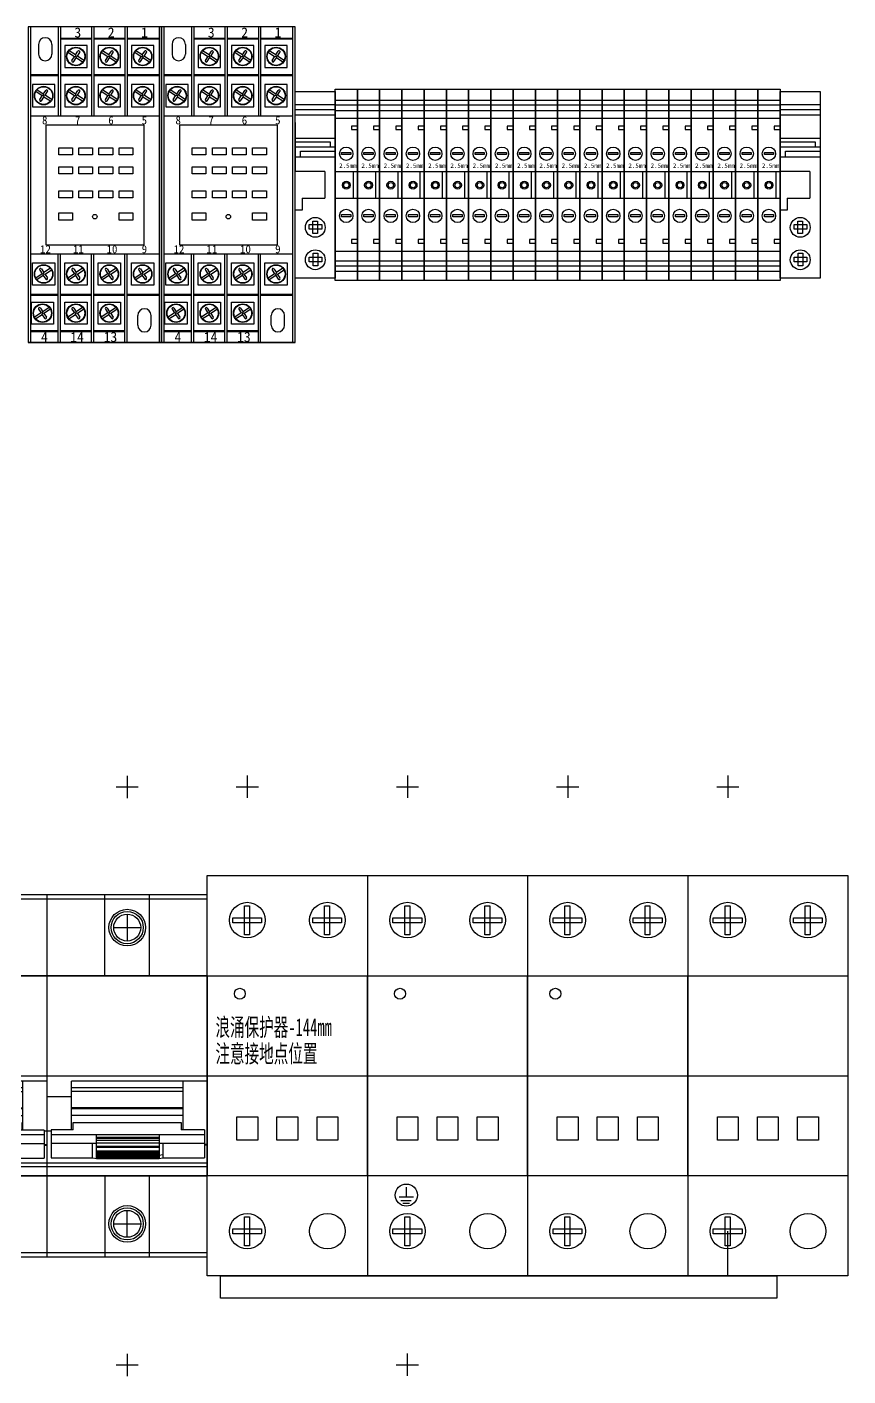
# Model space of a CAD drawing. Extents: x 1581747 to 1582547, y 397967 to 400167.
# Drawn here: x 1581927.9 to 1582112.4, y 398312.9 to 398616.3 of the extents above; entities that cross this region are included whole.
import ezdxf
from ezdxf.enums import TextEntityAlignment as Align

# ---------------------------------------------------------------- set-up
doc = ezdxf.new("R2010")
doc.units = 0
doc.header["$MEASUREMENT"] = 0
doc.layers.add('LY-JS-YQJ', color=7, linetype='Continuous')
doc.layers.add('LY-二次控制图', color=7, linetype='Continuous', lineweight=18)
doc.styles.add('-宋体', font='', dxfattribs={"width": 0.65})
doc.styles.add('LY-SJ-元器件', font='', dxfattribs={"width": 0.6, "height": 4})
doc.styles.get('-宋体').set_extended_font_data('NSimSun')
doc.styles.get('LY-SJ-元器件').set_extended_font_data('SimSun')

# ---------------------------------------------------------------- blocks, each defined once
blk = doc.blocks.new('HH54P')
at = {"layer": 'LY-JS-YQJ'}
for p, q in [((0, 71), (0, 68.5)), ((30, 71), (0, 71)), ((0, 71), (0, 0)), ((0.5, 71), (0.5, 0)), ((6.75, 71), (6.75, 51)), ((7.25, 71), (7.25, 51)), ((14.25, 71), (14.25, 51)), ((14.75, 71), (14.75, 51)), ((21.75, 71), (21.75, 51)), ((22.25, 71), (22.25, 51)), ((29.5, 0), (29.5, 71)), ((30, 0), (30, 71)), ((2.34, 67.09), (2.34, 64.88)), ((5.34, 67.09), (5.34, 64.88)), ((7.25, 68.5), (14.25, 68.5)), ((7.25, 68.3), (14.25, 68.3)), ((13.24, 66.87), (8.24, 66.87)), ((8.24, 66.87), (8.24, 61.87)), ((13.24, 61.87), (13.24, 66.87)), ((14.75, 68.5), (21.75, 68.5)), ((14.75, 68.3), (21.75, 68.3)), ((15.74, 66.87), (15.74, 61.87)), ((20.74, 66.87), (15.74, 66.87)), ((20.74, 61.87), (20.74, 66.87)), ((22.25, 68.5), (29.5, 68.5)), ((22.25, 68.3), (29.5, 68.3)), ((28.24, 66.87), (23.24, 66.87)), ((23.24, 66.87), (23.24, 61.87)), ((28.24, 61.87), (28.24, 66.87)), ((10.4, 64.3), (8.95, 65.27)), ((10.67, 64.71), (9.21, 65.67)), ((9.86, 63.48), (10.4, 64.3)), ((10.26, 63.22), (10.8, 64.04)), ((11.07, 64.44), (10.4, 64.3)), ((10.67, 64.71), (11.21, 65.53)), ((10.67, 64.71), (10.8, 64.04)), ((12.26, 63.08), (10.8, 64.04)), ((11.07, 64.44), (11.61, 65.26)), ((12.53, 63.48), (11.07, 64.44)), ((17.9, 64.3), (16.45, 65.27)), ((18.17, 64.71), (16.71, 65.67)), ((17.36, 63.48), (17.9, 64.3)), ((17.76, 63.22), (18.3, 64.04)), ((18.57, 64.44), (17.9, 64.3)), ((18.17, 64.71), (18.71, 65.53)), ((18.17, 64.71), (18.3, 64.04)), ((19.76, 63.08), (18.3, 64.04)), ((18.57, 64.44), (19.11, 65.26)), ((20.03, 63.48), (18.57, 64.44)), ((25.4, 64.3), (23.95, 65.27)), ((25.67, 64.71), (24.21, 65.67)), ((24.86, 63.48), (25.4, 64.3)), ((25.26, 63.22), (25.8, 64.04)), ((26.07, 64.44), (25.4, 64.3)), ((25.67, 64.71), (26.21, 65.53)), ((25.67, 64.71), (25.8, 64.04)), ((27.26, 63.08), (25.8, 64.04)), ((26.07, 64.44), (26.61, 65.26)), ((27.53, 63.48), (26.07, 64.44)), ((8.24, 61.87), (13.24, 61.87)), ((15.74, 61.87), (20.74, 61.87)), ((23.24, 61.87), (28.24, 61.87)), ((0.5, 60.3), (6.75, 60.3)), ((0.5, 60.1), (6.75, 60.1)), ((5.99, 58.07), (0.99, 58.07)), ((0.99, 58.07), (0.99, 53.07)), ((5.99, 53.07), (5.99, 58.07)), ((7.25, 60.3), (14.25, 60.3)), ((7.25, 60.1), (14.25, 60.1)), ((8.24, 58.07), (8.24, 53.07)), ((13.24, 58.07), (8.24, 58.07)), ((13.24, 53.07), (13.24, 58.07)), ((14.75, 60.3), (21.75, 60.3)), ((14.75, 60.1), (21.75, 60.1)), ((20.74, 58.07), (15.74, 58.07)), ((15.74, 58.07), (15.74, 53.07)), ((20.74, 53.07), (20.74, 58.07)), ((22.25, 60.3), (29.5, 60.3)), ((22.25, 60.1), (29.5, 60.1)), ((23.24, 58.07), (23.24, 53.07)), ((28.24, 58.07), (23.24, 58.07)), ((28.24, 53.07), (28.24, 58.07)), ((3.15, 55.51), (1.7, 56.47)), ((3.42, 55.91), (1.96, 56.87)), ((2.61, 54.68), (3.15, 55.51)), ((3.01, 54.42), (3.55, 55.24)), ((3.82, 55.64), (3.15, 55.51)), ((3.42, 55.91), (3.96, 56.73)), ((3.42, 55.91), (3.55, 55.24)), ((5.01, 54.28), (3.55, 55.24)), ((3.82, 55.64), (4.36, 56.46)), ((5.28, 54.68), (3.82, 55.64)), ((10.4, 55.51), (8.95, 56.47)), ((10.67, 55.91), (9.21, 56.87)), ((9.86, 54.68), (10.4, 55.51)), ((10.26, 54.42), (10.8, 55.24)), ((11.07, 55.64), (10.4, 55.51)), ((10.67, 55.91), (11.21, 56.73)), ((10.67, 55.91), (10.8, 55.24)), ((12.26, 54.28), (10.8, 55.24)), ((11.07, 55.64), (11.61, 56.46)), ((12.53, 54.68), (11.07, 55.64)), ((17.9, 55.51), (16.45, 56.47)), ((18.17, 55.91), (16.71, 56.87)), ((17.36, 54.68), (17.9, 55.51)), ((17.76, 54.42), (18.3, 55.24)), ((18.57, 55.64), (17.9, 55.51)), ((18.17, 55.91), (18.71, 56.73)), ((18.17, 55.91), (18.3, 55.24)), ((19.76, 54.28), (18.3, 55.24)), ((18.57, 55.64), (19.11, 56.46)), ((20.03, 54.68), (18.57, 55.64)), ((25.4, 55.51), (23.95, 56.47)), ((25.67, 55.91), (24.21, 56.87)), ((24.86, 54.68), (25.4, 55.51)), ((25.26, 54.42), (25.8, 55.24)), ((26.07, 55.64), (25.4, 55.51)), ((25.67, 55.91), (26.21, 56.73)), ((25.67, 55.91), (25.8, 55.24)), ((27.26, 54.28), (25.8, 55.24)), ((26.07, 55.64), (26.61, 56.46)), ((27.53, 54.68), (26.07, 55.64)), ((0.99, 53.07), (5.99, 53.07)), ((8.24, 53.07), (13.24, 53.07)), ((15.74, 53.07), (20.74, 53.07)), ((23.24, 53.07), (28.24, 53.07)), ((0.5, 51), (29.5, 51)), ((4, 49), (4, 22)), ((4, 49), (26, 49)), ((26, 49), (26, 22)), ((4, 22), (26, 22)), ((0.5, 20), (29.5, 20)), ((6.75, 0), (6.75, 20)), ((7.25, 0), (7.25, 20)), ((14.25, 0), (14.25, 20)), ((14.75, 0), (14.75, 20)), ((21.75, 0), (21.75, 20)), ((22.25, 0), (22.25, 20)), ((0.99, 12.93), (0.99, 17.93)), ((0.99, 17.93), (5.99, 17.93)), ((3.15, 15.49), (1.7, 14.53)), ((2.61, 16.32), (3.15, 15.49)), ((3.01, 16.58), (3.55, 15.76)), ((3.82, 15.36), (3.15, 15.49)), ((3.42, 15.09), (3.55, 15.76)), ((5.01, 16.72), (3.55, 15.76)), ((5.28, 16.32), (3.82, 15.36)), ((3.82, 15.36), (4.36, 14.54)), ((5.99, 17.93), (5.99, 12.93)), ((8.24, 17.93), (13.24, 17.93)), ((8.24, 12.93), (8.24, 17.93)), ((10.4, 15.49), (8.95, 14.53)), ((9.86, 16.32), (10.4, 15.49)), ((10.26, 16.58), (10.8, 15.76)), ((11.07, 15.36), (10.4, 15.49)), ((10.67, 15.09), (10.8, 15.76)), ((12.26, 16.72), (10.8, 15.76)), ((12.53, 16.32), (11.07, 15.36)), ((11.07, 15.36), (11.61, 14.54)), ((13.24, 17.93), (13.24, 12.93)), ((15.74, 12.93), (15.74, 17.93)), ((15.74, 17.93), (20.74, 17.93)), ((17.9, 15.49), (16.45, 14.53)), ((17.36, 16.32), (17.9, 15.49)), ((17.76, 16.58), (18.3, 15.76)), ((18.57, 15.36), (17.9, 15.49)), ((18.17, 15.09), (18.3, 15.76)), ((19.76, 16.72), (18.3, 15.76)), ((20.03, 16.32), (18.57, 15.36)), ((18.57, 15.36), (19.11, 14.54)), ((20.74, 17.93), (20.74, 12.93)), ((23.24, 17.93), (28.24, 17.93)), ((23.24, 12.93), (23.24, 17.93)), ((25.4, 15.49), (23.95, 14.53)), ((24.86, 16.32), (25.4, 15.49)), ((25.26, 16.58), (25.8, 15.76)), ((26.07, 15.36), (25.4, 15.49)), ((25.67, 15.09), (25.8, 15.76)), ((27.26, 16.72), (25.8, 15.76)), ((27.53, 16.32), (26.07, 15.36)), ((26.07, 15.36), (26.61, 14.54)), ((28.24, 17.93), (28.24, 12.93)), ((5.99, 12.93), (0.99, 12.93)), ((3.42, 15.09), (1.96, 14.13)), ((3.42, 15.09), (3.96, 14.27)), ((13.24, 12.93), (8.24, 12.93)), ((10.67, 15.09), (9.21, 14.13)), ((10.67, 15.09), (11.21, 14.27)), ((20.74, 12.93), (15.74, 12.93)), ((18.17, 15.09), (16.71, 14.13)), ((18.17, 15.09), (18.71, 14.27)), ((28.24, 12.93), (23.24, 12.93)), ((25.67, 15.09), (24.21, 14.13)), ((25.67, 15.09), (26.21, 14.27)), ((0.5, 10.9), (6.75, 10.9)), ((0.5, 10.7), (6.75, 10.7)), ((0.74, 4.13), (0.74, 9.13)), ((0.74, 9.13), (5.74, 9.13)), ((5.74, 9.13), (5.74, 4.13)), ((7.25, 10.9), (14.25, 10.9)), ((7.25, 10.7), (14.25, 10.7)), ((8.24, 9.13), (13.24, 9.13)), ((8.24, 4.13), (8.24, 9.13)), ((13.24, 9.13), (13.24, 4.13)), ((14.75, 10.9), (21.75, 10.9)), ((14.75, 10.7), (21.75, 10.7)), ((15.74, 4.13), (15.74, 9.13)), ((15.74, 9.13), (20.74, 9.13)), ((20.74, 9.13), (20.74, 4.13)), ((22.25, 10.9), (29.5, 10.9)), ((22.25, 10.7), (29.5, 10.7)), ((2.9, 6.7), (1.45, 5.73)), ((3.17, 6.29), (1.71, 5.33)), ((2.36, 7.52), (2.9, 6.7)), ((2.76, 7.78), (3.3, 6.96)), ((3.57, 6.56), (2.9, 6.7)), ((3.17, 6.29), (3.3, 6.96)), ((3.17, 6.29), (3.71, 5.47)), ((4.76, 7.92), (3.3, 6.96)), ((5.03, 7.52), (3.57, 6.56)), ((3.57, 6.56), (4.11, 5.74)), ((10.4, 6.7), (8.95, 5.73)), ((10.67, 6.29), (9.21, 5.33)), ((9.86, 7.52), (10.4, 6.7)), ((10.26, 7.78), (10.8, 6.96)), ((11.07, 6.56), (10.4, 6.7)), ((10.67, 6.29), (10.8, 6.96)), ((10.67, 6.29), (11.21, 5.47)), ((12.26, 7.92), (10.8, 6.96)), ((12.53, 7.52), (11.07, 6.56)), ((11.07, 6.56), (11.61, 5.74)), ((17.9, 6.7), (16.45, 5.73)), ((18.17, 6.29), (16.71, 5.33)), ((17.36, 7.52), (17.9, 6.7)), ((17.76, 7.78), (18.3, 6.96)), ((18.57, 6.56), (17.9, 6.7)), ((18.17, 6.29), (18.3, 6.96)), ((18.17, 6.29), (18.71, 5.47)), ((19.76, 7.92), (18.3, 6.96)), ((20.03, 7.52), (18.57, 6.56)), ((18.57, 6.56), (19.11, 5.74)), ((24.65, 3.91), (24.65, 6.12)), ((27.65, 3.91), (27.65, 6.12)), ((5.74, 4.13), (0.74, 4.13)), ((13.24, 4.13), (8.24, 4.13)), ((20.74, 4.13), (15.74, 4.13)), ((30, 0), (0, 0)), ((0, 0), (30, 0)), ((0.5, 2.7), (6.75, 2.7)), ((0.5, 2.5), (6.75, 2.5)), ((7.25, 2.7), (14.25, 2.7)), ((7.25, 2.5), (14.25, 2.5)), ((14.75, 2.7), (21.75, 2.7)), ((14.75, 2.5), (21.75, 2.5))]:
    blk.add_line(p, q, dxfattribs=at)
for points in [[(6.88, 43.81), (9.97, 43.81), (9.97, 42.22), (6.88, 42.22)], [(11.41, 43.81), (14.5, 43.81), (14.5, 42.22), (11.41, 42.22)], [(15.93, 43.81), (19.03, 43.81), (19.03, 42.22), (15.93, 42.22)], [(20.46, 43.81), (23.56, 43.81), (23.56, 42.22), (20.46, 42.22)], [(6.88, 39.53), (9.97, 39.53), (9.97, 37.95), (6.88, 37.95)], [(11.41, 39.53), (14.5, 39.53), (14.5, 37.95), (11.41, 37.95)], [(15.93, 39.53), (19.03, 39.53), (19.03, 37.95), (15.93, 37.95)], [(20.46, 39.53), (23.56, 39.53), (23.56, 37.95), (20.46, 37.95)], [(6.88, 34.15), (9.97, 34.15), (9.97, 32.57), (6.88, 32.57)], [(11.41, 34.15), (14.5, 34.15), (14.5, 32.57), (11.41, 32.57)], [(15.93, 34.15), (19.03, 34.15), (19.03, 32.57), (15.93, 32.57)], [(20.46, 34.15), (23.56, 34.15), (23.56, 32.57), (20.46, 32.57)], [(6.88, 29.16), (9.97, 29.16), (9.97, 27.58), (6.88, 27.58)], [(20.46, 29.16), (23.56, 29.16), (23.56, 27.58), (20.46, 27.58)]]:
    blk.add_lwpolyline(points, close=True, dxfattribs=at)
for centre, radius in [((10.74, 64.37), 2.09), ((10.74, 64.37), 2), ((18.24, 64.37), 2.09), ((18.24, 64.37), 2), ((25.74, 64.37), 2.09), ((25.74, 64.37), 2), ((3.49, 55.57), 2.09), ((10.74, 55.57), 2.09), ((18.24, 55.57), 2.09), ((25.74, 55.57), 2.09), ((3.49, 55.57), 2), ((10.74, 55.57), 2), ((18.24, 55.57), 2), ((25.74, 55.57), 2), ((15, 28.33), 0.5), ((3.49, 15.43), 2.09), ((3.49, 15.43), 2), ((10.74, 15.43), 2.09), ((10.74, 15.43), 2), ((18.24, 15.43), 2.09), ((18.24, 15.43), 2), ((25.74, 15.43), 2.09), ((25.74, 15.43), 2), ((3.24, 6.63), 2.09), ((3.24, 6.63), 2), ((10.74, 6.63), 2.09), ((10.74, 6.63), 2), ((18.24, 6.63), 2.09), ((18.24, 6.63), 2)]:
    blk.add_circle(centre, radius, dxfattribs=at)
for centre, radius, start, end in [((3.84, 67.09), 1.5, 0, 180), ((3.84, 64.88), 1.5, 180, 0), ((11.41, 65.39), 0.24, 326.5949, 146.5949), ((18.91, 65.39), 0.24, 326.5949, 146.5949), ((26.41, 65.39), 0.24, 326.5949, 146.5949), ((10.06, 63.35), 0.24, 146.5949, 326.5949), ((17.56, 63.35), 0.24, 146.5949, 326.5949), ((25.06, 63.35), 0.24, 146.5949, 326.5949), ((2.81, 54.55), 0.24, 146.5949, 326.5949), ((4.16, 56.6), 0.24, 326.5949, 146.5949), ((10.06, 54.55), 0.24, 146.5949, 326.5949), ((11.41, 56.6), 0.24, 326.5949, 146.5949), ((17.56, 54.55), 0.24, 146.5949, 326.5949), ((18.91, 56.6), 0.24, 326.5949, 146.5949), ((25.06, 54.55), 0.24, 146.5949, 326.5949), ((26.41, 56.6), 0.24, 326.5949, 146.5949), ((2.81, 16.45), 0.24, 33.4051, 213.4051), ((10.06, 16.45), 0.24, 33.4051, 213.4051), ((17.56, 16.45), 0.24, 33.4051, 213.4051), ((25.06, 16.45), 0.24, 33.4051, 213.4051), ((4.16, 14.4), 0.24, 213.4051, 33.4051), ((11.41, 14.4), 0.24, 213.4051, 33.4051), ((18.91, 14.4), 0.24, 213.4051, 33.4051), ((26.41, 14.4), 0.24, 213.4051, 33.4051), ((2.56, 7.65), 0.24, 33.4051, 213.4051), ((10.06, 7.65), 0.24, 33.4051, 213.4051), ((17.56, 7.65), 0.24, 33.4051, 213.4051), ((26.15, 6.12), 1.5, 0, 180), ((3.91, 5.61), 0.24, 213.4051, 33.4051), ((11.41, 5.61), 0.24, 213.4051, 33.4051), ((18.91, 5.61), 0.24, 213.4051, 33.4051), ((26.15, 3.91), 1.5, 180, 0)]:
    blk.add_arc(centre, radius, start, end, dxfattribs=at)
for s, insert, char_height, width, attachment_point in [('{\\fSimSun|b0|i0|c134|p2;3}', (10.4, 70.88), 2.25, 1.0919, 1), ('{\\fSimSun|b0|i0|c134|p2;2}', (17.9, 70.88), 2.25, 1.0919, 1), ('{\\fSimSun|b0|i0|c134|p2;1}', (25.4, 70.88), 2.25, 1.0919, 1), ('{\\fSimSun|b0|i0|c134|p2;8}', (3.12, 50.91), 1.8, 0.8735, 1), ('{\\fSimSun|b0|i0|c134|p2;7}', (10.52, 50.91), 1.8, 0.8735, 1), ('{\\fSimSun|b0|i0|c134|p2;6}', (18.02, 50.91), 1.8, 0.8735, 1), ('{\\fSimSun|b0|i0|c134|p2;5}', (25.52, 50.91), 1.8, 0.8735, 1), ('{\\fSimSun|b0|i0|c134|p2;12}', (2.68, 21.91), 1.8, 0.8735, 1), ('{\\fSimSun|b0|i0|c134|p2;11}', (10.07, 21.91), 1.8, 0.8735, 1), ('{\\fSimSun|b0|i0|c134|p2;10}', (17.62, 21.91), 1.8, 0.8735, 1), ('{\\fSimSun|b0|i0|c134|p2;9}', (25.52, 21.91), 1.8, 0.8735, 1), ('{\\fSimSun|b0|i0|c134|p2;4}', (2.9, 0.12), 2.25, 1.0919, 7), ('{\\fSimSun|b0|i0|c134|p2;14}', (9.47, 0.12), 2.25, 1.0919, 7), ('{\\fSimSun|b0|i0|c134|p2;13}', (16.97, 0.12), 2.25, 1.0919, 7)]:
    blk.add_mtext(s, dxfattribs=dict(at, insert=insert, char_height=char_height, width=width, attachment_point=attachment_point))
blk = doc.blocks.new('UK-2.5 5组')
at = {"layer": 'LY-JS-YQJ'}
for p, q in [((0, 19.03), (5, 19.03)), ((5, 19.03), (10, 19.03)), ((10, 19.03), (15, 19.03)), ((15, 19.03), (20, 19.03)), ((0, 17.96), (5, 17.96)), ((0, 16.73), (5, 16.73)), ((5, 17.96), (10, 17.96)), ((5, 16.73), (10, 16.73)), ((10, 17.96), (15, 17.96)), ((10, 16.73), (15, 16.73)), ((15, 17.96), (20, 17.96)), ((15, 16.73), (20, 16.73)), ((5, 13.21), (3.66, 13.21)), ((3.66, 13.21), (3.66, 12.43)), ((3.66, 12.43), (5, 12.43)), ((5, 12.43), (5, 11.32)), ((10, 13.21), (8.66, 13.21)), ((8.66, 13.21), (8.66, 12.43)), ((8.66, 12.43), (10, 12.43)), ((10, 12.43), (10, 11.32)), ((15, 13.21), (13.66, 13.21)), ((13.66, 13.21), (13.66, 12.43)), ((13.66, 12.43), (15, 12.43)), ((15, 12.43), (15, 11.32)), ((20, 13.21), (18.66, 13.21)), ((18.66, 13.21), (18.66, 12.43)), ((18.66, 12.43), (20, 12.43)), ((0, 3), (5, 3)), ((4.07, 3), (4.07, -3)), ((5, 3), (10, 3)), ((9.07, 3), (9.07, -3)), ((10, 3), (15, 3)), ((14.07, 3), (14.07, -3)), ((15, 3), (20, 3)), ((19.07, 3), (19.07, -3)), ((0, -3), (5, -3)), ((5, -3), (10, -3)), ((10, -3), (15, -3)), ((15, -3), (20, -3)), ((5, -12.33), (3.66, -12.33)), ((3.66, -12.33), (3.66, -13.11)), ((3.66, -13.11), (5, -13.11)), ((10, -12.33), (8.66, -12.33)), ((8.66, -12.33), (8.66, -13.11)), ((8.66, -13.11), (10, -13.11)), ((15, -12.33), (13.66, -12.33)), ((13.66, -12.33), (13.66, -13.11)), ((13.66, -13.11), (15, -13.11)), ((20, -12.33), (18.66, -12.33)), ((18.66, -12.33), (18.66, -13.11)), ((18.66, -13.11), (20, -13.11)), ((0, -17.12), (5, -17.12)), ((0, -18.19), (5, -18.19)), ((5, -17.12), (10, -17.12)), ((5, -18.19), (10, -18.19)), ((10, -17.12), (15, -17.12)), ((10, -18.19), (15, -18.19)), ((15, -17.12), (20, -17.12)), ((15, -18.19), (20, -18.19)), ((0, -19.42), (5, -19.42)), ((5, -19.42), (10, -19.42)), ((10, -19.42), (15, -19.42)), ((15, -19.42), (20, -19.42))]:
    blk.add_line(p, q, dxfattribs=at)
at = {"layer": 'LY-JS-YQJ', "color": 6}
for p, q in [((20, 19.03), (25, 19.03)), ((20, 17.96), (25, 17.96)), ((20, 16.73), (25, 16.73)), ((20, 12.43), (20, 11.32)), ((25, 13.21), (23.66, 13.21)), ((23.66, 13.21), (23.66, 12.43)), ((23.66, 12.43), (25, 12.43)), ((25, 12.43), (25, 11.32)), ((20, 3), (25, 3)), ((24.07, 3), (24.07, -3)), ((20, -3), (25, -3)), ((25, -12.33), (23.66, -12.33)), ((23.66, -12.33), (23.66, -13.11)), ((23.66, -13.11), (25, -13.11)), ((20, -17.12), (25, -17.12)), ((20, -18.19), (25, -18.19)), ((20, -19.42), (25, -19.42))]:
    blk.add_line(p, q, dxfattribs=at)
at = {"layer": 'LY-JS-YQJ'}
for points in [[(0, 21.5), (5, 21.5), (5, -21.5), (0, -21.5)], [(5, 21.5), (10, 21.5), (10, -21.5), (5, -21.5)], [(10, 21.5), (15, 21.5), (15, -21.5), (10, -21.5)], [(15, 21.5), (20, 21.5), (20, -21.5), (15, -21.5)], [(0, 15), (5, 15), (5, -15), (0, -15)], [(5, 15), (10, 15), (10, -15), (5, -15)], [(10, 15), (15, 15), (15, -15), (10, -15)], [(15, 15), (20, 15), (20, -15), (15, -15)], [(1.47, 7.3), (3.53, 7.3), (3.53, 6.79), (1.47, 6.79)], [(6.47, 7.3), (8.53, 7.3), (8.53, 6.79), (6.47, 6.79)], [(11.47, 7.3), (13.53, 7.3), (13.53, 6.79), (11.47, 6.79)], [(16.47, 7.3), (18.53, 7.3), (18.53, 6.79), (16.47, 6.79)], [(1.47, -6.71), (3.53, -6.71), (3.53, -7.23), (1.47, -7.23)], [(6.47, -6.71), (8.53, -6.71), (8.53, -7.23), (6.47, -7.23)], [(11.47, -6.71), (13.53, -6.71), (13.53, -7.23), (11.47, -7.23)], [(16.47, -6.71), (18.53, -6.71), (18.53, -7.23), (16.47, -7.23)]]:
    blk.add_lwpolyline(points, close=True, dxfattribs=at)
at = {"layer": 'LY-JS-YQJ', "color": 6}
for points in [[(20, 21.5), (25, 21.5), (25, -21.5), (20, -21.5)], [(20, 15), (25, 15), (25, -15), (20, -15)], [(21.47, 7.3), (23.53, 7.3), (23.53, 6.79), (21.47, 6.79)], [(21.47, -6.71), (23.53, -6.71), (23.53, -7.23), (21.47, -7.23)]]:
    blk.add_lwpolyline(points, close=True, dxfattribs=at)
at = {"layer": 'LY-JS-YQJ'}
for centre, radius in [((2.5, 7), 1.5), ((7.5, 7), 1.5), ((12.5, 7), 1.5), ((17.5, 7), 1.5), ((2.52, -0.08), 0.879), ((2.52, -0.08), 0.879), ((2.52, -0.08), 0.59), ((7.52, -0.08), 0.879), ((7.52, -0.08), 0.879), ((7.52, -0.08), 0.59), ((12.52, -0.08), 0.879), ((12.52, -0.08), 0.879), ((12.52, -0.08), 0.59), ((17.52, -0.08), 0.879), ((17.52, -0.08), 0.879), ((17.52, -0.08), 0.59), ((2.5, -7), 1.5), ((7.5, -7), 1.5), ((12.5, -7), 1.5), ((17.5, -7), 1.5)]:
    blk.add_circle(centre, radius, dxfattribs=at)
at = {"layer": 'LY-JS-YQJ', "color": 6}
for centre, radius in [((22.5, 7), 1.5), ((22.52, -0.08), 0.879), ((22.52, -0.08), 0.879), ((22.52, -0.08), 0.59), ((22.5, -7), 1.5)]:
    blk.add_circle(centre, radius, dxfattribs=at)
at = {"layer": 'LY-JS-YQJ', "char_height": 1, "width": 2.5692, "attachment_point": 1}
for insert in [(0.91, 4.81), (5.91, 4.81), (10.91, 4.81), (15.91, 4.81)]:
    blk.add_mtext('2.5mm', dxfattribs=dict(at, insert=insert))
at = {"layer": 'LY-JS-YQJ', "color": 6, "insert": (20.91, 4.81), "char_height": 1, "width": 2.5692, "attachment_point": 1}
blk.add_mtext('2.5mm', dxfattribs=at)
blk = doc.blocks.new('端子堵头')
at = {"layer": 'LY-JS-YQJ'}
for p, q in [((0, 39.03), (9, 39.03)), ((0, 37.96), (9, 37.96)), ((0, 36.73), (9, 36.73)), ((0, 35), (0, 24)), ((9, 35), (9, 24)), ((9, 34.58), (9, 33.47)), ((0, 31.48), (9, 31.48)), ((7.97, 30.59), (0, 30.59)), ((7.97, 29.53), (7.97, 30.59)), ((0, 29.53), (9, 29.53)), ((0, 27.32), (9, 27.32)), ((1.25, 27.32), (1.25, 28.56)), ((1.25, 28.56), (9, 28.56)), ((6.66, 24), (0, 24)), ((6.66, 24), (6.66, 18)), ((1.59, 15.27), (0, 15.27)), ((1.59, 18), (1.59, 15.27)), ((1.59, 18), (6.66, 18))]:
    blk.add_line(p, q, dxfattribs=at)
for points in [[(0, 42), (9, 42), (9, 0), (0, 0)], [(5.06, 12.84), (5.06, 10.03), (3.99, 10.03), (3.99, 12.84)], [(3.2, 12.05), (6.01, 12.05), (6.01, 10.99), (3.2, 10.99)], [(3.2, 4.76), (6.01, 4.76), (6.01, 3.69), (3.2, 3.69)], [(5.13, 5.6), (5.13, 2.79), (4.06, 2.79), (4.06, 5.6)]]:
    blk.add_lwpolyline(points, close=True, dxfattribs=at)
for centre in [(4.54, 11.43), (4.54, 4.14)]:
    blk.add_circle(centre, 2.23, dxfattribs=at)
blk = doc.blocks.new('浪涌保护器 144mm-2022.1')
at = {"color": 1, "linetype": 'ByBlock'}
for p, q in [((9, 67.5), (9, 62.5)), ((45, 67.5), (45, 62.5)), ((81, 67.5), (81, 62.5)), ((117, 67.5), (117, 62.5)), ((6.5, 65), (11.5, 65)), ((42.5, 65), (47.5, 65)), ((78.5, 65), (83.5, 65)), ((114.5, 65), (119.5, 65)), ((44.94, -62.5), (44.94, -67.5)), ((42.44, -65), (47.44, -65))]:
    blk.add_line(p, q, dxfattribs=at)
at = {"color": 0}
for p, q in [((36, 45), (36, -45)), ((72, 45), (72, -45)), ((108, 45), (108, -45)), ((43.11, -27.22), (46.35, -27.22)), ((44.73, -25.09), (44.73, -27.22)), ((43.5, -28.03), (45.85, -28.03)), ((43.96, -28.64), (45.47, -28.64)), ((117, -45), (117, -35))]:
    blk.add_line(p, q, dxfattribs=at)
at = {"color": 1}
blk.add_line((0, 0), (144, 0), dxfattribs=at)
at = {"color": 0}
for points in [[(0, 45), (144, 45), (144, -45), (0, -45)], [(8.38, 38.2), (9.5, 38.2), (9.5, 31.72), (8.38, 31.72)], [(26.38, 38.2), (27.5, 38.2), (27.5, 31.72), (26.38, 31.72)], [(44.38, 38.2), (45.5, 38.2), (45.5, 31.72), (44.38, 31.72)], [(62.38, 38.2), (63.5, 38.2), (63.5, 31.72), (62.38, 31.72)], [(80.38, 38.2), (81.5, 38.2), (81.5, 31.72), (80.38, 31.72)], [(98.38, 38.2), (99.5, 38.2), (99.5, 31.72), (98.38, 31.72)], [(116.38, 38.2), (117.5, 38.2), (117.5, 31.72), (116.38, 31.72)], [(134.38, 38.2), (135.5, 38.2), (135.5, 31.72), (134.38, 31.72)], [(5.72, 34.38), (5.72, 35.5), (12.2, 35.5), (12.2, 34.38)], [(23.72, 34.38), (23.72, 35.5), (30.2, 35.5), (30.2, 34.38)], [(41.72, 34.38), (41.72, 35.5), (48.2, 35.5), (48.2, 34.38)], [(59.72, 34.38), (59.72, 35.5), (66.2, 35.5), (66.2, 34.38)], [(77.72, 34.38), (77.72, 35.5), (84.2, 35.5), (84.2, 34.38)], [(95.72, 34.38), (95.72, 35.5), (102.2, 35.5), (102.2, 34.38)], [(113.72, 34.38), (113.72, 35.5), (120.2, 35.5), (120.2, 34.38)], [(131.72, 34.38), (131.72, 35.5), (138.2, 35.5), (138.2, 34.38)], [(0, 22.5), (36, 22.5), (36, -22.5), (0, -22.5)], [(36, 22.5), (72, 22.5), (72, -22.5), (36, -22.5)], [(72, 22.5), (108, 22.5), (108, -22.5), (72, -22.5)], [(108, 22.5), (144, 22.5), (144, -22.5), (108, -22.5)], [(6.66, -9.27), (11.34, -9.27), (11.34, -14.5), (6.66, -14.5)], [(15.66, -9.27), (20.34, -9.27), (20.34, -14.5), (15.66, -14.5)], [(24.66, -9.27), (29.34, -9.27), (29.34, -14.5), (24.66, -14.5)], [(42.66, -9.27), (47.34, -9.27), (47.34, -14.5), (42.66, -14.5)], [(51.66, -9.27), (56.34, -9.27), (56.34, -14.5), (51.66, -14.5)], [(60.66, -9.27), (65.34, -9.27), (65.34, -14.5), (60.66, -14.5)], [(78.66, -9.27), (83.34, -9.27), (83.34, -14.5), (78.66, -14.5)], [(87.66, -9.27), (92.34, -9.27), (92.34, -14.5), (87.66, -14.5)], [(96.66, -9.27), (101.34, -9.27), (101.34, -14.5), (96.66, -14.5)], [(114.66, -9.27), (119.34, -9.27), (119.34, -14.5), (114.66, -14.5)], [(123.66, -9.27), (128.34, -9.27), (128.34, -14.5), (123.66, -14.5)], [(132.66, -9.27), (137.34, -9.27), (137.34, -14.5), (132.66, -14.5)], [(8.38, -31.76), (9.5, -31.76), (9.5, -38.24), (8.38, -38.24)], [(44.38, -31.76), (45.5, -31.76), (45.5, -38.24), (44.38, -38.24)], [(80.38, -31.76), (81.5, -31.76), (81.5, -38.24), (80.38, -38.24)], [(116.38, -31.76), (117.5, -31.76), (117.5, -38.24), (116.38, -38.24)], [(5.72, -35.58), (5.72, -34.46), (12.2, -34.46), (12.2, -35.58)], [(41.72, -35.58), (41.72, -34.46), (48.2, -34.46), (48.2, -35.58)], [(77.72, -35.58), (77.72, -34.46), (84.2, -34.46), (84.2, -35.58)], [(113.72, -35.58), (113.72, -34.46), (120.2, -34.46), (120.2, -35.58)], [(3, -45), (128, -45), (128, -50), (3, -50)]]:
    blk.add_lwpolyline(points, close=True, dxfattribs=at)
for centre, radius in [((9, 35), 4), ((27, 35), 4), ((45, 35), 4), ((63, 35), 4), ((81, 35), 4), ((99, 35), 4), ((117, 35), 4), ((135, 35), 4), ((7.32, 18.43), 1.23), ((43.32, 18.43), 1.23), ((78.23, 18.43), 1.23), ((44.74, -26.86), 2.49), ((9, -34.96), 4), ((27, -34.96), 4), ((45, -34.96), 4), ((63, -34.96), 4), ((81, -34.96), 4), ((99, -34.96), 4), ((117, -34.96), 4), ((135, -34.96), 4)]:
    blk.add_circle(centre, radius, dxfattribs=at)
at = {"color": 4, "linetype": 'ByBlock', "style": 'LY-SJ-元器件', "width": 0.6}
for s, p in [('浪涌保护器-144mm', (1.84, 8.92)), ('注意接地点位置', (1.84, 2.96))]:
    blk.add_text(s, height=4, dxfattribs=at).set_placement(p)
blk = doc.blocks.new('浪涌前置保护器 4P-144mm-2022.1')
at = {"color": 1, "linetype": 'ByBlock'}
for p, q in [((17.99, 67.5), (17.99, 62.5)), ((54, 67.45), (54, 62.45)), ((89.93, 67.47), (89.93, 62.47)), ((126, 67.45), (126, 62.45)), ((15.49, 65), (20.49, 65)), ((51.5, 64.95), (56.5, 64.95)), ((87.43, 64.97), (92.43, 64.97)), ((123.5, 64.95), (128.5, 64.95)), ((0, 0), (144, 0)), ((17.99, -62.5), (17.99, -67.5)), ((54, -62.55), (54, -67.55)), ((89.93, -62.53), (89.93, -67.53)), ((126, -62.55), (126, -67.55)), ((15.49, -65), (20.49, -65)), ((51.5, -65.05), (56.5, -65.05)), ((87.43, -65.03), (92.43, -65.03)), ((123.5, -65.05), (128.5, -65.05))]:
    blk.add_line(p, q, dxfattribs=at)
at = {"color": 0, "linetype": 'Continuous', "lineweight": 25}
for p, q in [((0, 40.75), (0, -40.75)), ((0, 40.75), (144, 40.75)), ((144, 39.73), (0, 39.73)), ((13, 22.6), (13, 40.75)), ((23, 22.6), (23, 40.75)), ((36, -40.75), (36, 40.75)), ((49, 22.6), (49, 40.75)), ((59, 22.6), (59, 40.75)), ((72, -40.75), (72, 40.75)), ((85, 22.6), (85, 40.75)), ((95, 22.6), (95, 40.75)), ((108, -40.75), (108, 40.75)), ((121, 22.6), (121, 40.75)), ((131, 22.6), (131, 40.75)), ((144, -40.75), (144, 40.75)), ((18, 36.38), (18.01, 30.32)), ((54.01, 36.33), (54.02, 30.27)), ((89.94, 36.35), (89.95, 30.3)), ((126.01, 36.35), (126.02, 30.3)), ((14.96, 33.35), (21.02, 33.35)), ((50.97, 33.3), (57.03, 33.3)), ((86.9, 33.32), (92.95, 33.32)), ((122.97, 33.32), (129.03, 33.32)), ((144, 22.5), (0, 22.5)), ((36, -1.17), (5.5, -1.17)), ((5.5, -12.18), (5.5, -1.17)), ((30.5, -2.68), (5.5, -2.68)), ((30.5, -1.17), (30.5, -12.14)), ((72.01, -1.17), (41.51, -1.17)), ((41.51, -12.18), (41.51, -1.17)), ((66.51, -2.68), (41.51, -2.68)), ((66.51, -1.17), (66.51, -12.14)), ((107.95, -1.23), (77.45, -1.23)), ((77.45, -12.24), (77.45, -1.23)), ((102.45, -2.74), (77.45, -2.74)), ((102.45, -1.23), (102.45, -12.2)), ((144, -1.19), (113.51, -1.19)), ((113.51, -12.2), (113.51, -1.19)), ((138.51, -2.7), (113.51, -2.7)), ((138.51, -1.19), (138.51, -12.16)), ((5.5, -4.69), (0, -4.69)), ((30.5, -3.54), (5.5, -3.54)), ((41.5, -4.69), (30.5, -4.69)), ((66.51, -3.54), (41.51, -3.54)), ((77.45, -4.75), (71.95, -4.75)), ((102.45, -3.6), (77.45, -3.6)), ((113.51, -4.72), (108.01, -4.72)), ((138.51, -3.57), (113.51, -3.57)), ((30.5, -7.23), (5.5, -7.23)), ((5.5, -7.35), (30.5, -7.35)), ((30.5, -8.93), (5.5, -8.93)), ((30.5, -8.95), (5.5, -8.95)), ((66.51, -7.23), (41.51, -7.23)), ((41.51, -7.35), (66.51, -7.35)), ((66.51, -8.93), (41.51, -8.93)), ((66.51, -8.95), (41.51, -8.95)), ((102.45, -7.29), (77.45, -7.29)), ((77.45, -7.41), (102.45, -7.41)), ((102.45, -8.99), (77.45, -8.99)), ((102.45, -9.01), (77.45, -9.01)), ((138.51, -7.26), (113.51, -7.26)), ((113.51, -7.38), (138.51, -7.38)), ((138.51, -8.95), (113.51, -8.95)), ((138.51, -8.97), (113.51, -8.97)), ((5.88, -10.49), (30.13, -10.49)), ((30.13, -10.49), (30.13, -12.18)), ((41.88, -10.49), (66.13, -10.49)), ((66.13, -10.49), (66.13, -12.18)), ((77.82, -10.55), (102.07, -10.55)), ((102.07, -10.55), (102.07, -12.24)), ((113.88, -10.52), (138.13, -10.52)), ((138.13, -10.52), (138.13, -12.2)), ((0, -12.31), (0.88, -12.31)), ((5.88, -12.18), (0.88, -12.18)), ((0.88, -12.18), (0.88, -18.46)), ((0.88, -13.17), (35.38, -13.17)), ((11.08, -18.61), (11.08, -13.17)), ((25.18, -13.86), (11.08, -13.86)), ((11.08, -14.01), (25.18, -14.01)), ((25.18, -14.56), (11.08, -14.56)), ((25.18, -15.15), (11.08, -15.15)), ((25.18, -13.17), (25.18, -18.61)), ((35.38, -12.18), (30.13, -12.18)), ((35.38, -12.18), (35.38, -18.46)), ((35.38, -12.31), (36.87, -12.31)), ((41.88, -12.18), (36.88, -12.18)), ((36.88, -12.18), (36.88, -18.46)), ((36.88, -13.17), (71.38, -13.17)), ((47.09, -18.61), (47.08, -13.17)), ((61.18, -13.86), (47.09, -13.86)), ((47.09, -14.01), (61.18, -14.01)), ((61.18, -14.56), (47.09, -14.56)), ((61.18, -15.15), (47.09, -15.15)), ((61.18, -13.17), (61.18, -18.61)), ((71.38, -12.18), (66.13, -12.18)), ((71.38, -12.18), (71.38, -18.46)), ((71.38, -12.31), (72.88, -12.31)), ((72.88, -12.24), (72.88, -18.52)), ((77.82, -12.24), (72.88, -12.24)), ((72.88, -13.23), (107.32, -13.23)), ((83.03, -18.67), (83.02, -13.23)), ((97.12, -13.92), (83.03, -13.92)), ((83.03, -14.07), (97.12, -14.07)), ((97.12, -14.62), (83.03, -14.62)), ((97.12, -13.23), (97.12, -18.67)), ((107.32, -12.24), (102.07, -12.24)), ((107.32, -12.24), (107.32, -18.52)), ((107.32, -12.37), (108.88, -12.37)), ((113.88, -12.2), (108.88, -12.2)), ((108.88, -12.2), (108.88, -18.48)), ((108.88, -13.19), (143.38, -13.19)), ((119.09, -18.63), (119.08, -13.19)), ((133.18, -13.88), (119.09, -13.88)), ((119.09, -14.04), (133.18, -14.04)), ((133.18, -14.59), (119.09, -14.59)), ((133.18, -13.19), (133.18, -18.63)), ((143.38, -12.2), (138.13, -12.2)), ((143.38, -12.2), (143.38, -18.48)), ((10.23, -15.26), (0.88, -15.26)), ((11.08, -15.26), (10.23, -15.26)), ((10.23, -18.46), (10.23, -15.26)), ((25.18, -15.92), (11.08, -15.92)), ((25.18, -16.11), (11.08, -16.11)), ((25.18, -16.93), (11.08, -16.93)), ((25.18, -17.21), (11.08, -17.21)), ((11.08, -17.36), (25.18, -17.36)), ((25.18, -17.43), (11.08, -17.43)), ((25.18, -17.56), (11.08, -17.56)), ((25.18, -17.73), (11.08, -17.73)), ((11.08, -18), (25.18, -18)), ((26.03, -17.77), (25.18, -17.92)), ((26.03, -15.26), (26.03, -17.77)), ((26.03, -17.77), (26.03, -18.43)), ((36, -15.45), (35.38, -15.45)), ((35.38, -15.55), (36, -15.55)), ((46.23, -15.26), (36.88, -15.26)), ((47.08, -15.26), (46.23, -15.26)), ((46.23, -18.46), (46.23, -15.26)), ((61.19, -15.92), (47.09, -15.92)), ((61.19, -16.11), (47.09, -16.11)), ((61.18, -16.93), (47.09, -16.93)), ((61.18, -17.21), (47.09, -17.21)), ((47.09, -17.36), (61.18, -17.36)), ((61.18, -17.43), (47.09, -17.43)), ((61.18, -17.56), (47.09, -17.56)), ((61.18, -17.73), (47.09, -17.73)), ((47.09, -18), (61.18, -18)), ((62.03, -17.77), (61.18, -17.92)), ((62.03, -15.26), (62.03, -17.77)), ((62.03, -17.77), (62.03, -18.43)), ((72, -15.45), (71.38, -15.45)), ((71.38, -15.55), (72, -15.55)), ((82.17, -15.31), (72.88, -15.31)), ((83.02, -15.31), (82.17, -15.31)), ((82.17, -18.52), (82.17, -15.31)), ((97.12, -15.21), (83.03, -15.21)), ((97.13, -15.98), (83.03, -15.98)), ((97.13, -16.17), (83.03, -16.17)), ((97.12, -16.98), (83.03, -16.98)), ((97.12, -17.27), (83.03, -17.27)), ((83.03, -17.42), (97.12, -17.42)), ((97.12, -17.49), (83.03, -17.49)), ((97.12, -17.62), (83.03, -17.62)), ((97.12, -17.79), (83.03, -17.79)), ((83.03, -18.06), (97.12, -18.06)), ((97.97, -17.83), (97.12, -17.98)), ((97.97, -15.31), (97.97, -17.83)), ((97.97, -17.83), (97.97, -18.49)), ((108, -15.51), (107.32, -15.51)), ((107.32, -15.61), (108, -15.61)), ((118.23, -15.28), (108.88, -15.28)), ((119.08, -15.28), (118.23, -15.28)), ((118.23, -18.48), (118.23, -15.28)), ((133.18, -15.17), (119.09, -15.17)), ((133.19, -15.94), (119.09, -15.94)), ((133.19, -16.13), (119.09, -16.13)), ((133.18, -16.95), (119.09, -16.95)), ((133.18, -17.23), (119.09, -17.23)), ((119.09, -17.38), (133.18, -17.38)), ((133.18, -17.46), (119.09, -17.46)), ((133.18, -17.59), (119.09, -17.59)), ((133.18, -17.76), (119.09, -17.76)), ((119.09, -18.03), (133.18, -18.03)), ((134.03, -17.79), (133.18, -17.94)), ((134.03, -15.28), (134.03, -17.79)), ((134.03, -17.79), (134.03, -18.46)), ((144, -15.47), (143.38, -15.47)), ((143.38, -15.57), (144, -15.57)), ((144, -19.66), (0, -19.66)), ((144, -20.5), (0, -20.5)), ((0.88, -18.46), (10.23, -18.46)), ((10.23, -18.46), (11.08, -18.61)), ((11.08, -18.61), (25.18, -18.61)), ((25.18, -18.61), (26.03, -18.46)), ((26.03, -18.46), (35.38, -18.46)), ((36.88, -18.46), (46.24, -18.46)), ((46.24, -18.46), (47.09, -18.61)), ((47.09, -18.61), (61.19, -18.61)), ((61.19, -18.61), (62.04, -18.46)), ((62.03, -18.46), (71.38, -18.46)), ((72.88, -18.52), (82.18, -18.52)), ((82.18, -18.52), (83.03, -18.67)), ((83.03, -18.67), (97.13, -18.67)), ((97.13, -18.67), (97.98, -18.52)), ((97.97, -18.52), (107.32, -18.52)), ((108.88, -18.48), (118.24, -18.48)), ((118.24, -18.48), (119.09, -18.63)), ((119.09, -18.63), (133.19, -18.63)), ((133.19, -18.63), (134.04, -18.48)), ((134.03, -18.48), (143.38, -18.48)), ((0, -22.5), (144, -22.5)), ((13, -22.5), (13, -40.75)), ((36, -22.6), (13, -22.6)), ((18, -22.6), (18, -22.5)), ((23, -40.75), (23, -22.6)), ((49, -22.5), (49, -40.75)), ((72, -22.6), (49, -22.6)), ((54, -22.6), (54, -22.5)), ((59, -40.75), (59, -22.6)), ((85, -22.5), (85, -40.75)), ((108, -22.6), (85, -22.6)), ((90, -22.6), (90, -22.5)), ((95, -40.75), (95, -22.6)), ((121, -22.5), (121, -40.75)), ((144, -22.6), (121, -22.6)), ((126, -22.6), (126, -22.5)), ((131, -40.75), (131, -22.6)), ((18, -36.38), (18.01, -30.32)), ((54.01, -36.33), (54.02, -30.27)), ((89.94, -36.35), (89.95, -30.3)), ((126.01, -36.35), (126.02, -30.3)), ((14.96, -33.35), (21.02, -33.35)), ((50.97, -33.3), (57.03, -33.3)), ((86.9, -33.32), (92.95, -33.32)), ((122.97, -33.32), (129.03, -33.32)), ((0, -39.73), (144, -39.73)), ((0, -40.75), (144, -40.75)), ((12.3, -41.19), (12.31, -40.75)), ((14.26, -41.35), (14.26, -40.75)), ((17.31, -41.35), (14.26, -41.35)), ((21.7, -41.35), (18.71, -41.35)), ((21.7, -40.75), (21.7, -41.35)), ((23.73, -41.18), (23.72, -40.75)), ((84.3, -41.19), (84.31, -40.75)), ((86.26, -41.35), (86.26, -40.75)), ((89.31, -41.35), (86.26, -41.35)), ((93.7, -41.35), (90.71, -41.35)), ((93.7, -40.75), (93.7, -41.35)), ((95.73, -41.18), (95.72, -40.75)), ((21.73, -43.23), (14.3, -43.23)), ((93.73, -43.23), (86.3, -43.23))]:
    blk.add_line(p, q, dxfattribs=at)
at = {"color": 0}
for p, q in [((5.88, -12.18), (5.88, -10.49)), ((41.88, -12.18), (41.88, -10.49)), ((77.82, -12.24), (77.82, -10.55)), ((113.88, -12.2), (113.88, -10.52))]:
    blk.add_line(p, q, dxfattribs=at)
at = {"color": 0, "linetype": 'ByBlock'}
blk.add_lwpolyline([(0, 22.5), (144, 22.5), (144, -22.5), (0, -22.5)], close=True, dxfattribs=at)
at = {"color": 0, "linetype": 'Continuous', "lineweight": 25, "flags": 128}
for points in [[(11.08, -17.87), (18.98, -17.87), (25.18, -17.87)], [(25.18, -18.18), (17.29, -18.18), (11.08, -18.18)], [(35.38, -15.26), (29.87, -15.26), (25.18, -15.26)], [(47.09, -17.87), (54.99, -17.87), (61.18, -17.87)], [(61.18, -18.18), (53.29, -18.18), (47.09, -18.18)], [(71.38, -15.26), (65.88, -15.26), (61.18, -15.26)], [(83.03, -17.93), (90.93, -17.93), (97.12, -17.93)], [(107.32, -15.31), (101.82, -15.31), (97.12, -15.31)], [(119.09, -17.89), (126.99, -17.89), (133.18, -17.89)], [(143.38, -15.28), (137.88, -15.28), (133.18, -15.28)], [(25.18, -18.53), (17.29, -18.53), (11.08, -18.53)], [(61.18, -18.53), (53.29, -18.53), (47.09, -18.53)], [(97.12, -18.24), (89.23, -18.24), (83.03, -18.24)], [(97.12, -18.59), (89.23, -18.59), (83.03, -18.59)], [(133.18, -18.21), (125.29, -18.21), (119.09, -18.21)], [(133.18, -18.55), (125.29, -18.55), (119.09, -18.55)]]:
    blk.add_lwpolyline(points, dxfattribs=at)
at = {"color": 0, "linetype": 'Continuous', "lineweight": 25}
for points in [[(17.31, -41.35, -0.003147), (17.19, -41.28, -0.009893), (17.07, -41.22, -0.012389), (16.99, -41.16, -0.038927), (16.82, -41.03, -0.034536), (16.73, -40.94, -0.028123), (16.67, -40.85, -0.011904), (16.63, -40.79, -0.003676), (16.61, -40.75)], [(19.44, -40.75, -0.040086), (19.37, -40.85, -0.037986), (19.27, -40.97, -0.025821), (19.15, -41.07, -0.017432), (19.03, -41.16, -0.006842), (18.94, -41.21, -0.005395), (18.83, -41.28, -0.002951), (18.71, -41.35)], [(89.31, -41.35, -0.003147), (89.19, -41.28, -0.009893), (89.07, -41.22, -0.012389), (88.99, -41.16, -0.038926), (88.82, -41.03, -0.034535), (88.73, -40.94, -0.028121), (88.67, -40.85, -0.011904), (88.63, -40.79, -0.003676), (88.61, -40.75)], [(91.44, -40.75, -0.040083), (91.37, -40.85, -0.037986), (91.27, -40.97, -0.025822), (91.15, -41.07, -0.017433), (91.03, -41.16, -0.006843), (90.94, -41.21, -0.005396), (90.83, -41.28, -0.002951), (90.71, -41.35)]]:
    blk.add_lwpolyline(points, format="xyb", dxfattribs=at)
at = {"color": 0}
for centre, radius in [((18, 33.35), 4.11), ((17.99, 33.35), 3.62), ((54.01, 33.3), 4.11), ((54, 33.3), 3.62), ((89.93, 33.32), 4.11), ((89.93, 33.32), 3.62), ((126.01, 33.32), 4.11), ((126, 33.32), 3.62), ((17.99, 33.35), 3.03), ((54, 33.3), 3.03), ((89.93, 33.32), 3.03), ((126, 33.32), 3.03), ((18, -33.35), 4.11), ((17.99, -33.35), 3.62), ((17.99, -33.35), 3.03), ((54.01, -33.3), 4.11), ((54, -33.3), 3.62), ((54, -33.3), 3.03), ((89.93, -33.32), 4.11), ((89.93, -33.32), 3.62), ((89.93, -33.32), 3.03), ((126.01, -33.32), 4.11), ((126, -33.32), 3.62), ((126, -33.32), 3.03)]:
    blk.add_circle(centre, radius, dxfattribs=at)
at = {"color": 0, "linetype": 'Continuous', "lineweight": 25}
for centre, radius, start, end in [((14.3, -41.23), 2, 180, 270), ((18.01, -39.75), 1.74, 246.295, 293.705), ((21.73, -41.23), 2, 270, 1.3104), ((86.3, -41.23), 2, 180, 270), ((90.01, -39.75), 1.74, 246.295, 293.705), ((93.73, -41.23), 2, 270, 1.3104)]:
    blk.add_arc(centre, radius, start, end, dxfattribs=at)
at = {"color": 4, "linetype": 'ByBlock', "lineweight": -3, "style": '-宋体', "width": 0.8}
blk.add_text('144mm', height=4.5, dxfattribs=at).set_placement((7.75, 4.14), align=Align.MIDDLE_CENTER)

msp = doc.modelspace()

# ---------------------------------------------------------------- block references
at = {"color": 6}
for name, p in [('浪涌前置保护器 4P-144mm-2022.1', (1581824.43, 398380.41)), ('浪涌保护器 144mm-2022.1', (1581968.43, 398380.41))]:
    msp.add_blockref(name, p, dxfattribs=at)
at = {"layer": 'LY-二次控制图', "color": 6, "lineweight": -3}
for name, p in [('HH54P', (1581928.16, 398545.3)), ('HH54P', (1581958.16, 398545.3)), ('端子堵头', (1581988.16, 398559.8)), ('UK-2.5 5组', (1581997.16, 398580.8)), ('UK-2.5 5组', (1582022.16, 398580.8)), ('UK-2.5 5组', (1582047.16, 398580.8)), ('UK-2.5 5组', (1582072.16, 398580.8)), ('端子堵头', (1582097.16, 398559.8))]:
    msp.add_blockref(name, p, dxfattribs=at)

doc.saveas('drawing.dxf')
